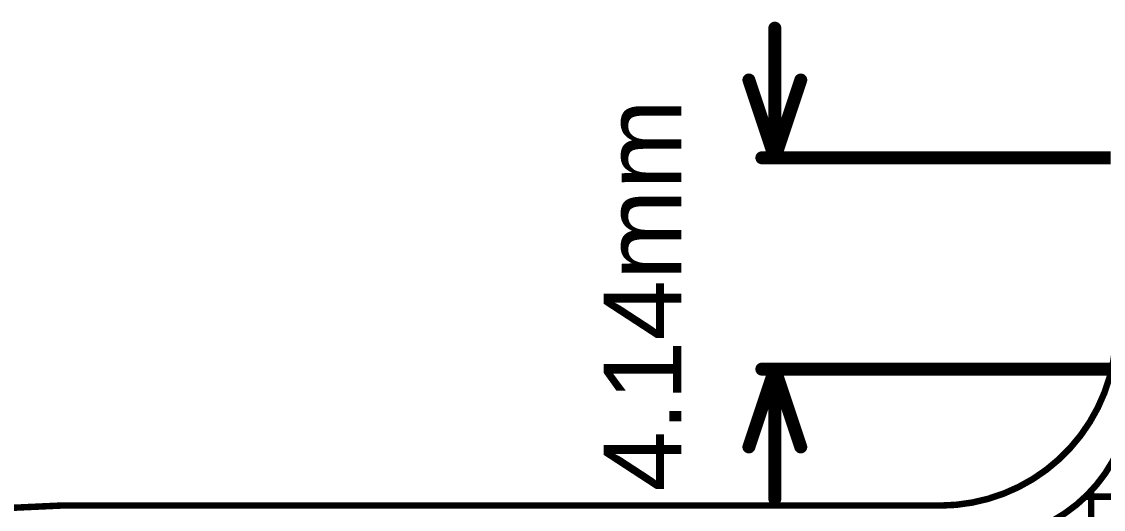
# Model space of a CAD drawing. Header units: inches. Extents: x -3.9 to 9.5, y -7 to 2.6.
# Drawn here: x -0.844 to -0.01, y -0.275 to 0.101 of the extents above; entities that cross this region are included whole.
import ezdxf

# ---------------------------------------------------------------- set-up
doc = ezdxf.new("R2010")
doc.units = ezdxf.units.IN
doc.header["$MEASUREMENT"] = 0
for name, color, linetype in [('Board Outline', 216, 'Continuous'), ('Dimension', 6, 'Continuous'), ('Top Layer', 1, 'Continuous')]:
    doc.layers.add(name, color=color, linetype=linetype)
doc.styles.add('Arial', font='', dxfattribs={"height": 0.2})
doc.styles.get('Arial').set_extended_font_data('Arial')

msp = doc.modelspace()

# ---------------------------------------------------------------- linework, layer by layer
at = {"layer": 'Board Outline'}
for points in [[(0, -0.13612, 0.005, 0.005, -0.414214), (-0.13612, -0.27224, 0.005, 0.005, 0)], [(-3.55113, -3.00922, 0.005, 0.005, -0.41422), (-0.81409, -0.27224, 0.005, 0.005, 0)], [(-0.81409, -0.27224, 0.005, 0.005, 0), (-0.13612, -0.27224, 0.005, 0.005, 0)]]:
    msp.add_lwpolyline(points, format="xyseb", dxfattribs=at)
for points in [[(-0.81534, -0.27224, 0.0025, 0.0025, 1), (-0.81284, -0.27224, 0.0025, 0.0025, 1)], [(-0.81534, -0.27224, 0.0025, 0.0025, 1), (-0.81284, -0.27224, 0.0025, 0.0025, 1)], [(-0.13737, -0.27224, 0.0025, 0.0025, 1), (-0.13487, -0.27224, 0.0025, 0.0025, 1)], [(-0.13737, -0.27224, 0.0025, 0.0025, 1), (-0.13487, -0.27224, 0.0025, 0.0025, 1)]]:
    msp.add_lwpolyline(points, format="xyseb", close=True, dxfattribs=at)
at = {"layer": 'Dimension'}
for points in [[(-0.26325, -0.00401, 0.01, 0.01, 0), (-0.26325, 0.09599, 0.01, 0.01, 0)], [(-0.28325, 0.05599, 0.01, 0.01, 0), (-0.26325, -0.00401, 0.01, 0.01, 0)], [(-0.26325, -0.00401, 0.01, 0.01, 0), (-0.24325, 0.05599, 0.01, 0.01, 0)], [(-0.27325, -0.00401, 0.01, 0.01, 0), (-0.00432, -0.00401, 0.01, 0.01, 0)], [(-0.28325, -0.22701, 0.01, 0.01, 0), (-0.26325, -0.16701, 0.01, 0.01, 0)], [(-0.27325, -0.16701, 0.01, 0.01, 0), (-0.00432, -0.16701, 0.01, 0.01, 0)], [(-0.26325, -0.16701, 0.01, 0.01, 0), (-0.24325, -0.22701, 0.01, 0.01, 0)], [(-0.26325, -0.26701, 0.01, 0.01, 0), (-0.26325, -0.16701, 0.01, 0.01, 0)]]:
    msp.add_lwpolyline(points, format="xyseb", dxfattribs=at)
for points in [[(-0.26575, 0.09599, 0.005, 0.005, 1), (-0.26075, 0.09599, 0.005, 0.005, 1)], [(-0.28575, 0.05599, 0.005, 0.005, 1), (-0.28075, 0.05599, 0.005, 0.005, 1)], [(-0.24575, 0.05599, 0.005, 0.005, 1), (-0.24075, 0.05599, 0.005, 0.005, 1)], [(-0.27575, -0.00401, 0.005, 0.005, 1), (-0.27075, -0.00401, 0.005, 0.005, 1)], [(-0.26575, -0.00401, 0.005, 0.005, 1), (-0.26075, -0.00401, 0.005, 0.005, 1)], [(-0.26575, -0.00401, 0.005, 0.005, 1), (-0.26075, -0.00401, 0.005, 0.005, 1)], [(-0.26575, -0.00401, 0.005, 0.005, 1), (-0.26075, -0.00401, 0.005, 0.005, 1)], [(-0.27575, -0.16701, 0.005, 0.005, 1), (-0.27075, -0.16701, 0.005, 0.005, 1)], [(-0.26575, -0.16701, 0.005, 0.005, 1), (-0.26075, -0.16701, 0.005, 0.005, 1)], [(-0.26575, -0.16701, 0.005, 0.005, 1), (-0.26075, -0.16701, 0.005, 0.005, 1)], [(-0.26575, -0.16701, 0.005, 0.005, 1), (-0.26075, -0.16701, 0.005, 0.005, 1)], [(-0.28575, -0.22701, 0.005, 0.005, 1), (-0.28075, -0.22701, 0.005, 0.005, 1)], [(-0.24575, -0.22701, 0.005, 0.005, 1), (-0.24075, -0.22701, 0.005, 0.005, 1)], [(-0.26575, -0.26701, 0.005, 0.005, 1), (-0.26075, -0.26701, 0.005, 0.005, 1)]]:
    msp.add_lwpolyline(points, format="xyseb", close=True, dxfattribs=at)
at = {"layer": 'Top Layer'}
for points in [[(0.01103, -0.19705, 0.005, 0.005, -0.414969), (-0.12238, -0.29731, 0.005, 0.005, 0)], [(-0.01938, -0.34731, 0.005, 0.005, 0), (-0.01938, -0.26091, 0.005, 0.005, 0)], [(-0.02374, -0.26536, 0.005, 0.005, 0), (0.67308, -0.26536, 0.005, 0.005, 0)]]:
    msp.add_lwpolyline(points, format="xyseb", dxfattribs=at)
for points in [[(-0.02063, -0.26091, 0.0025, 0.0025, 1), (-0.01813, -0.26091, 0.0025, 0.0025, 1)], [(-0.02499, -0.26536, 0.0025, 0.0025, 1), (-0.02249, -0.26536, 0.0025, 0.0025, 1)]]:
    msp.add_lwpolyline(points, format="xyseb", close=True, dxfattribs=at)

# ---------------------------------------------------------------- texts
at = {"layer": 'Dimension', "style": 'Arial'}
msp.add_text('4.14mm', height=0.06, rotation=90, dxfattribs=at).set_placement((-0.33523, -0.26146))

doc.saveas('drawing.dxf')
